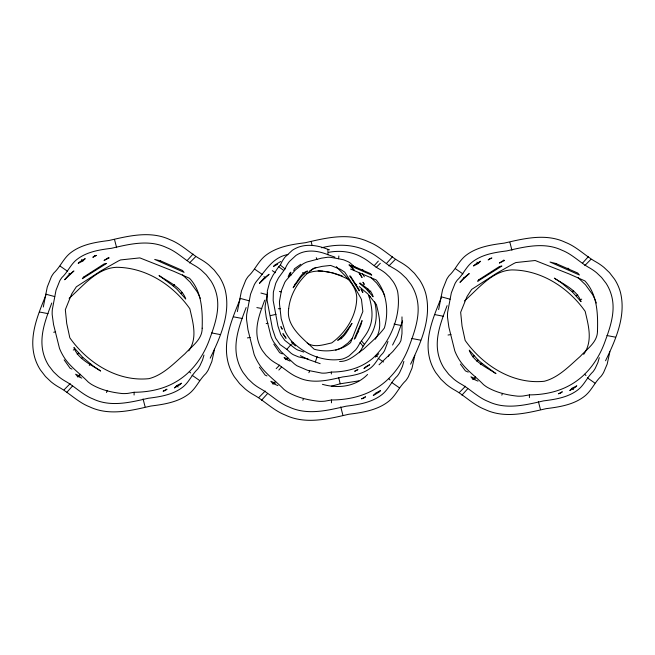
<?xml version="1.0" encoding="UTF-8"?>
<svg xmlns="http://www.w3.org/2000/svg" width="655" height="655" viewBox="0 0 655 655"><rect width="100%" height="100%" fill="white"/><g stroke="black" fill="none" stroke-linecap="round" stroke-linejoin="round"><path stroke-width="0.98" d="M334.951 257.153L327.893 254.68L327.934 249.358C319.239 245.871 309.414 243.906 300.219 246.583A29.459 29.057 -89.8 0 0 292.384 250.251L285.195 256.907A34.985 34.51 -89.8 0 0 281.961 261.73L280.34 265.144L278.662 266.716L272.963 275.296L269.999 281.11L267.338 290.967L267.117 300.26L272.431 328.704L275.575 338.07L280.012 344.546L286.833 349.377L291.074 353.241A22.106 21.803 -89.8 0 0 293.366 354.74L298.508 356.909L308.055 358.94M134.087 395.014L134.119 392.271C146.425 392.214 158.821 390.093 170.046 384.935A69.356 69.356 0 0 0 185.201 375.348C196.885 365.588 205.105 352.226 210.042 337.931C215.356 323.48 220.547 307.744 216.044 292.343A42.591 42.591 0 0 0 210.844 280.807L206.251 274.854L201.331 270.179A50.591 50.591 0 0 0 194.396 265.373C184.825 260.15 177.038 251.643 166.55 247.582C148.955 239.222 129.371 244.168 111.481 248.294C99.437 249.809 86.681 251.782 76.856 259.495C70.576 264.448 67.76 272.095 61.955 277.491A31.964 31.964 0 0 0 59.761 280.823L56.019 290.19L52.31 309.668A41.936 41.936 0 0 0 52.179 314.629L53.554 324.561L59.458 348.247A48.863 48.863 0 0 0 62.61 354.887C68.677 366.022 79.509 372.973 88.097 381.922A35.452 35.452 0 0 0 91.716 384.534C100.976 389.913 111.727 392.46 122.305 393.549A38.252 38.252 0 0 0 127.889 393.385L134.119 392.271M331.348 373.98L331.373 372.081C341.32 372.032 351.342 370.329 360.414 366.153A56.068 56.068 0 0 0 372.67 358.4C390.38 341.894 401.687 315.489 397.593 291.303A34.428 34.428 0 0 0 393.393 281.986L389.684 277.171L385.705 273.389A40.897 40.897 0 0 0 380.096 269.508C373.71 266.274 368.773 260.723 362.248 257.448C352.144 251.553 339.896 250.153 328.515 252.355M331.455 402.825L331.479 399.984C344.227 399.927 357.081 397.732 368.716 392.386A71.878 71.878 0 0 0 384.419 382.446C396.529 372.335 405.052 358.481 410.161 343.67C415.671 328.695 421.05 312.386 416.383 296.42A44.139 44.139 0 0 0 410.996 284.475L406.239 278.301L401.138 273.462A52.425 52.425 0 0 0 393.95 268.476C384.911 263.711 377.738 255.777 368.184 251.479C353.897 244.11 336.94 243.816 321.621 247.786M529.412 397.626L529.445 394.883C541.742 394.818 554.138 392.705 565.371 387.539A69.356 69.356 0 0 0 580.526 377.951C592.202 368.2 600.43 354.838 605.367 340.543C610.681 326.092 615.872 310.355 611.369 294.955A42.591 42.591 0 0 0 606.17 283.418L601.577 277.466L596.656 272.791A50.591 50.591 0 0 0 589.721 267.985C580.15 262.761 572.364 254.255 561.875 250.185C544.28 241.834 524.688 246.779 506.806 250.906C494.762 252.421 482.006 254.394 472.181 262.106C465.893 267.06 463.085 274.707 457.28 280.103A31.964 31.964 0 0 0 455.078 283.435L451.344 292.801L447.635 312.279A41.936 41.936 0 0 0 447.504 317.241L448.871 327.173L454.783 350.859A48.863 48.863 0 0 0 457.935 357.499C463.994 368.626 474.834 375.585 483.423 384.534A35.452 35.452 0 0 0 487.042 387.146C496.293 392.533 507.052 395.088 517.63 396.16A38.252 38.252 0 0 0 523.214 395.997L529.445 394.883M357.556 268.558L354.191 266.61L350.368 263.13A19.896 19.625 -89.8 0 0 348.313 261.787L343.678 259.83L338.602 258.766L338.856 255.982M43.304 307.007L47.25 287.07L51.401 276.664A35.517 35.517 0 0 1 53.849 272.963C60.301 266.962 63.42 258.463 70.404 252.961C81.318 244.397 95.491 242.211 108.869 240.516C128.748 235.939 150.511 230.445 170.063 239.722C181.713 244.241 190.368 253.698 201.003 259.503A56.207 56.207 0 0 1 208.708 264.841L214.177 270.032L219.286 276.647A47.324 47.324 0 0 1 225.058 289.461C231.068 313.213 220.383 337.112 210.214 358.162M237.364 311.624L241.449 290.959L245.756 280.176A36.803 36.803 0 0 1 248.286 276.344C254.975 270.122 258.209 261.32 265.447 255.614C276.762 246.739 291.45 244.471 305.32 242.718C325.912 237.97 348.468 232.279 368.732 241.891C380.801 246.575 389.774 256.375 400.794 262.393A58.254 58.254 0 0 1 408.777 267.92L414.451 273.307L419.74 280.16A49.051 49.051 0 0 1 425.725 293.44C431.948 317.888 420.968 342.475 410.603 364.188M438.629 309.619L442.575 289.682L446.726 279.276A35.517 35.517 0 0 1 449.166 275.575C455.626 269.573 458.746 261.075 465.73 255.573C476.643 247.009 490.816 244.823 504.194 243.128C524.074 238.551 545.836 233.057 565.388 242.334C577.039 246.853 585.693 256.302 596.328 262.115A56.207 56.207 0 0 1 604.033 267.453L609.502 272.644L614.603 279.259A47.324 47.324 0 0 1 620.375 292.073C626.385 315.825 615.708 339.724 605.539 360.774M331.479 399.984L325.019 401.147A39.644 39.644 0 0 1 319.239 401.319C308.276 400.18 297.124 397.552 287.537 391.977A36.745 36.745 0 0 1 283.787 389.258C274.887 379.99 263.654 372.777 257.374 361.249A50.64 50.64 0 0 1 254.107 354.363L247.983 329.817L246.558 319.525A43.459 43.459 0 0 1 246.698 314.384L250.537 294.193L254.418 284.491A33.127 33.127 0 0 1 256.695 281.036C265.717 270.572 272.816 257.128 287.963 254.525M331.373 372.081L326.337 372.99A30.924 30.924 0 0 1 321.818 373.121L307.555 370.304L297.1 365.834A28.664 28.664 0 0 1 294.169 363.713L280.962 351.489L273.569 341.869A39.496 39.496 0 0 1 271.023 336.498L266.241 317.348L265.136 309.324A33.896 33.896 0 0 1 265.242 305.312L267.51 292.9M214.537 349.18L211.843 361.56L208.274 369.903A35.517 35.517 0 0 1 205.834 373.604C199.374 379.605 196.254 388.096 189.27 393.606C178.357 402.17 164.184 404.356 150.806 406.043C130.926 410.628 109.164 416.121 89.612 406.837C77.961 402.326 69.307 392.869 58.672 387.064A56.207 56.207 0 0 1 50.967 381.726L45.498 376.535L40.397 369.919A47.324 47.324 0 0 1 34.625 357.106C28.746 335.859 37.99 314.703 45.85 295.258M414.828 355.329L412.028 368.159L408.327 376.805A36.803 36.803 0 0 1 405.797 380.637C399.108 386.859 395.874 395.661 388.644 401.368C377.329 410.243 362.641 412.511 348.771 414.263C328.171 419.012 305.615 424.702 285.359 415.09C273.282 410.407 264.317 400.606 253.288 394.597A58.254 58.254 0 0 1 245.306 389.062L239.64 383.674L234.351 376.822A49.051 49.051 0 0 1 228.366 363.541C222.274 341.525 231.854 319.599 240 299.45M609.862 351.792L607.16 364.172L603.599 372.515A35.517 35.517 0 0 1 601.151 376.216C594.699 382.217 591.58 390.707 584.596 396.218C573.682 404.782 559.509 406.968 546.131 408.654C526.252 413.24 504.489 418.733 484.937 409.449C473.287 404.929 464.632 395.481 453.997 389.676A56.207 56.207 0 0 1 446.292 384.338L440.823 379.147L435.714 372.523A47.324 47.324 0 0 1 429.942 359.718C424.072 338.471 433.315 317.307 441.175 297.869M338.602 258.766L330.554 257.317A26.102 25.75 -89.8 0 0 327.508 257.268L321.417 258.176L306.917 262A30.417 29.999 -89.8 0 0 302.856 263.998L295.593 269.762L286.407 280.021A22.065 21.771 -89.8 0 0 284.819 282.289L281.494 290.37L279.456 301.382A23.809 23.49 -89.8 0 0 279.595 304.853L281.2 318.739L285.023 331.045A43.173 42.583 -89.8 0 0 291 340.42C303.576 353.88 323.75 362.469 342.139 359.128A26.511 26.151 -89.8 0 0 349.189 355.821L355.657 349.835A31.489 31.063 -89.8 0 0 358.563 345.496C361.716 339.511 366.906 334.59 369.33 328.057C373.94 317.626 371.827 305.918 368.79 295.405M203.975 355.051L202.559 359.963L199.922 365.744A31.964 31.964 0 0 1 197.72 369.068C191.915 374.472 189.107 382.119 182.819 387.072C172.994 394.785 160.238 396.75 148.194 398.273C130.312 402.399 110.72 407.336 93.125 398.985C82.645 394.924 74.85 386.417 65.279 381.185A50.591 50.591 0 0 1 58.344 376.388L53.423 371.712L48.83 365.752A42.591 42.591 0 0 1 43.631 354.224C38.588 336.735 45.711 319.263 51.77 303.028M387.973 341.46L384.559 350.638A25.84 25.84 0 0 1 382.782 353.332C378.091 357.695 375.823 363.877 370.738 367.881C362.796 374.111 352.488 375.708 342.753 376.936C328.294 380.268 312.46 384.264 298.238 377.509C289.756 374.226 283.459 367.349 275.722 363.124A40.897 40.897 0 0 1 270.122 359.243L266.143 355.46L262.426 350.646A34.428 34.428 0 0 1 258.226 341.329C254.165 327.271 259.855 313.229 264.718 300.17M403.881 361.413L402.407 366.505L399.673 372.49A33.127 33.127 0 0 1 397.397 375.945C391.379 381.546 388.464 389.471 381.955 394.605C371.77 402.596 358.547 404.634 346.069 406.206C327.533 410.48 307.228 415.606 288.994 406.952C278.129 402.735 270.056 393.917 260.133 388.505A52.425 52.425 0 0 1 252.953 383.519L247.852 378.68L243.087 372.507A44.139 44.139 0 0 1 237.708 360.561C232.468 342.434 239.861 324.331 246.141 307.498M599.3 357.663L597.884 362.575L595.239 368.356A31.964 31.964 0 0 1 593.045 371.68C587.24 377.084 584.424 384.731 578.144 389.684C568.319 397.397 555.563 399.362 543.519 400.885C525.629 405.011 506.045 409.948 488.45 401.597C477.962 397.528 470.175 389.029 460.604 383.797A50.591 50.591 0 0 1 453.669 378.991L448.749 374.324L444.156 368.364A42.591 42.591 0 0 1 438.956 356.836C433.905 339.347 441.036 321.875 447.095 305.639M402.596 320.893L397.266 335.72L392.582 345.046M300.375 355.657L307.49 359.194L315.333 361.937L317.192 356.631M106.495 392.533L107.183 390.748M308.882 372.711L309.594 370.853M302.856 400.262L303.568 398.404M501.82 395.145L502.508 393.36M303.773 352.079L297.575 349.95A19.994 19.724 -89.8 0 1 294.725 348.173L284.761 340.346L280.766 334.517L277.941 326.092L273.16 300.489L273.356 292.122L275.755 283.247L278.416 278.015L285.064 268.877L286.522 265.807A31.489 31.063 -89.8 0 1 289.436 261.468L295.904 255.483A26.511 26.151 -89.8 0 1 302.954 252.183C311.223 249.768 320.066 251.536 327.893 254.68M374.635 301.832C377.411 312.541 376.871 324.43 371.336 334.197C368.626 339.798 363.967 344.088 361.298 349.565A34.985 34.51 -89.8 0 1 359.333 352.701M288.167 276.86L289.698 273.225L290.877 272.202L289.322 275.87M293.718 270.548L294.48 268.747L300.809 264.268M188.755 350.867C197.728 338.07 192.979 322.637 189.844 308.742C173.223 285.072 146.065 267.428 116.541 267.305C96.85 268.1 82.89 286.309 69.111 298.344M375.282 339.2C382.733 328.695 379.114 316.013 376.42 304.559L367.725 293.849L359.202 286.554M388.423 356.353L389.193 354.617M583.679 354.388C593.021 341.165 588.509 325.781 585.169 311.354C568.548 287.676 541.39 270.04 511.866 269.917C492.175 270.712 478.216 288.921 464.436 300.956M358.686 331.283L357.614 332.543M352.496 338.16L348.002 342.991L342.238 347.314A30.482 30.073 -89.8 0 1 336.891 349.795L335.638 350.196M378.762 353.708L375.34 357.122M286.833 349.377L290.902 344.694M66.63 392.525L72.443 386.098M187.232 260.469L193.045 254.042M278.834 370.059L281.519 367.095M374.308 265.537L378.336 261.091M261.541 400.246L267.559 393.589M386.524 263.392L392.55 256.735M461.955 395.129L467.768 388.71M582.557 263.073L588.37 256.654M89.268 365.424L90.677 363.967M77.593 377.002L80.287 374.234M285.752 359.66L287.856 357.507M272.898 384.166L275.69 381.3M472.91 379.613L475.612 376.846M64.124 389.758L70.191 383.617M189.492 262.95L195.55 256.809M276.197 368.634L279.693 365.089M376.134 267.543L380.326 263.285M258.946 397.389L265.226 391.019M388.865 265.963L395.145 259.593M459.45 392.37L465.508 386.229M584.809 265.562L590.875 259.413M82.882 260.952L85.24 258.619L79.558 261.943L78.199 263.367L82.882 260.952L81.597 259.536M176.793 385.615L174.435 387.948L180.117 384.624L181.476 383.191L176.793 385.615L178.078 387.031M478.207 263.564L480.565 261.23L474.883 264.555L473.524 265.979L478.207 263.564L476.922 262.147M572.118 388.227L569.76 390.56L575.442 387.228L576.801 385.803L572.118 388.227L573.403 389.643M379.048 364.794L392.902 351.448L399.444 343.449L400.909 340.657L401.99 333.559L401.99 316.889M173.133 285.899L176.899 289.158L185.742 299.04C181.943 287.651 168.507 281.822 159.026 275.542L173.133 285.899L174.664 284.557M480.336 364.622L481.867 363.271L495.974 373.637C486.493 367.357 473.057 361.527 469.258 350.138L478.101 360.021L481.867 363.271M291.794 344.227L293.301 342.966M81.335 358.498L82.784 357.409L93.878 366.538L100.657 371.025C91.168 364.745 77.732 358.915 73.933 347.527L82.784 357.409M476.652 361.101L478.101 360.021M572.216 291.77L581.067 301.652C577.268 290.263 563.832 284.434 554.343 278.146L561.122 282.632L572.216 291.77L573.665 290.681M367.57 374.464C355.583 386.761 338.365 388.833 322.416 384.313M77.208 354.167L78.772 353.201M180.903 293.366L182.467 292.4M369.191 292.138L370.877 291.09M472.533 356.779L474.097 355.804M576.228 295.978L577.792 295.012M306.589 273.643C320.172 267.477 336.662 273.405 349.221 279.783M309.897 270.908L316.005 267.445M277.573 264.309L273.528 266.397L274.936 264.923L280.823 261.476M73.27 350.032L74.94 349.18M580.06 299.998L581.73 299.139M369.002 296.977L370.558 296.453M358.915 380.85L340.24 383.797L331.356 386.204M270.368 315.636L276.082 314.326M53.694 332.249L55.65 331.913M266.159 323.603L267.936 323.292M247.418 337.906L250.153 337.44M448.036 335.032L450.976 334.525M339.601 361.47C349.082 361.732 356.025 354.249 363.369 349.328C370.681 342.524 378.385 336.031 384.387 327.983C388.898 312.427 387.121 292.711 376.183 279.947L350.556 269.025M278.326 308.718L280.315 308.726M318.052 270.826L322.841 271.17M324.806 271.498L331.667 272.668M606.972 335.54L615.495 337.169M434.83 314.621L443.353 316.25M394.04 324.11L400.934 325.429M256.858 307.58L261.779 308.521M411.823 338.488L420.657 340.174M233.426 316.807L242.26 318.494M211.647 332.928L220.17 334.558M39.505 312.009L48.028 313.639M349.917 265.169L352.775 265.881L370.435 273.602L371.745 275.157L349.844 265.496M441.167 296.797L450.083 299.204M260.919 293.039L267.215 294.742M240 298.336L249.227 300.825M45.85 294.185L54.758 296.592M327.934 249.358L329.506 249.833M332.65 272.832L342.164 275.87M279.415 291.418L281.093 291.95M315.333 361.937L320.172 363.689M478.019 381.128L472.558 378.737L470.937 376.805L475.522 378.827M307.252 343.097C314.752 348.067 323.726 344.587 331.717 342.917C346.241 332.363 356.828 315.342 356.738 297.051C355.927 284.245 344.235 275.567 336.326 266.618M290.034 361.069L285.392 359.03L284.073 357.474L287.725 359.079M277.957 385.631L272.529 383.257L270.843 381.259L275.452 383.29M81.785 378.115L77.233 376.126L75.612 374.193L80.197 376.224M468.235 372.122L465.443 370.886L460.375 364.057M282.379 353.897L279.636 352.685L273.79 344.129M266.978 375.921L265.152 375.118L259.421 367.209M71.984 369.101L70.118 368.274L64.124 359.832M359.931 282.894C364.491 286.972 371.86 290.231 373.104 296.723L365.948 288.732L359.57 283.427M263.916 276.647L265.562 277.769M68.922 273.258L70.511 274.339M455.446 268.714L462.929 273.929M587.396 377.853L594.879 383.069M355.067 283.672L356.721 284.827M272.308 270.621L275.337 272.726M254.795 269.23L262.549 274.642M378.222 358.318L383.511 362.01M391.543 382.34L399.296 387.752M60.121 266.102L67.604 271.317M192.071 375.25L199.554 380.465M278.662 266.716L283.549 270.302M289.485 273.864L291.074 275.116M280.34 265.144L285.064 268.877M295.389 345.914L291.295 341.918M577.849 277.433L585.537 284.827L592.39 294.283A48.863 48.863 0 0 1 595.542 300.932L596.296 303.036M370.501 277.147L376.715 283.116L382.258 290.763A39.496 39.496 0 0 1 384.804 296.134M182.524 274.822L190.212 282.215L197.065 291.671A48.863 48.863 0 0 1 200.217 298.32M567.934 268.141L568.9 269.025M362.485 269.631L363.271 270.343M584.653 374.242L585.996 375.561M376.003 355.395L377.395 356.77M388.693 378.598L390.085 379.965M189.328 371.631L190.671 372.949M302.651 272.496L303.985 274.044M361.544 341.009L364.606 344.579M360.029 342.426L362.927 346.159M362.559 273.724L364.319 276.787M341.108 337.26L341.705 338.807M316.283 257.702L316.922 259.527M509.909 242.415L511.94 250.259M538.377 401.531L540.416 409.375M311.231 241.973L312.173 245.592M338.594 377.452L340.24 383.797M340.739 406.878L342.852 415.008M114.584 239.804L116.623 247.647M143.06 398.92L145.091 406.763M367.823 288.691L368.102 290.419M288.708 308.505C285.736 326.165 302.921 338.455 314.187 349.221C326.026 352.595 341.05 351.039 350.613 342.557L362.854 311.493L361.478 299.499L360.823 298.14L354.707 287.439L344.726 272.136L340.363 269.303L330.628 265.422L322.162 266.372L313.368 268.386C300.457 277.876 290.468 292.335 288.708 308.505M202.158 328.171C202.411 339.519 191.694 346.249 184.931 353.79C174.156 363.23 163.185 375.012 148.988 378.647C117.532 382.004 87.451 362.829 69.831 337.824L66.72 323.472L65.336 309.676L71.722 293.882L76.332 286.816L101.066 270.785L118.358 260.985L120.553 259.937L139.843 257.89L173.731 271.301L189.557 278.293C201.986 291.532 202.69 311.035 202.158 328.171M597.475 330.783C597.737 342.131 587.019 348.861 580.256 356.402C569.482 365.842 558.51 377.624 544.305 381.259C512.857 384.616 482.776 365.441 465.156 340.436L462.045 326.084L460.661 312.288L467.048 296.494L471.657 289.428L496.392 273.397L513.676 263.597L515.878 262.549L535.168 260.502L569.048 273.913L584.882 280.905C597.303 294.144 598.015 313.647 597.475 330.783M361.994 320.753L361.126 324.43L355.395 338.086L354.216 339.102L361.994 320.753M362.862 291.974L362.665 292.433L361.069 289.232L362.862 291.974M295.061 284.254L293.162 287.766L301.423 276.566L307.441 270.998C301.456 272.619 298.68 279.767 295.061 284.254M351.923 323.537C348.124 329.457 344.661 337.849 337.652 340.305L343.662 334.738L351.923 323.537M83.537 277.122L82.35 278.678L106.593 263.416L104.161 263.891L83.537 277.122M478.854 279.726L477.675 281.29L501.918 266.028L499.487 266.503L478.854 279.726M68.488 275.215L64.616 279.742L73.933 270.965L68.488 275.215M263.457 278.67L259.445 283.361L269.107 274.273L263.457 278.67M463.805 277.826L459.933 282.354L469.258 273.577L463.805 277.826M369.649 364.745L363.959 368.585L365.867 366.702L369.649 364.745M380.555 390.585L379.155 392.058L373.26 395.505L375.708 393.09L380.555 390.585M94.525 255.966L92.813 257.309L96.58 255.385L94.525 255.966M166.861 389.258L165.15 390.601L163.103 391.174L166.861 389.258M489.85 258.578L488.139 259.92L491.897 257.996L489.85 258.578M357.835 369.649L354.797 371.197L357.835 369.649M365.408 396.865L363.64 398.256L361.511 398.854L365.408 396.865M562.187 391.87L560.475 393.205L558.42 393.786L562.187 391.87M108.476 257.579L104.047 260.453L109.221 257.906L108.476 257.579M503.801 260.191L499.372 263.064L504.546 260.518L503.801 260.191M555.915 263.498L550.028 262.033L579.388 274.977L577.767 273.045L555.915 263.498M160.598 260.886L154.711 259.421L184.063 272.365L182.442 270.441L160.598 260.886M350.72 276.557L349.754 275.837L359.267 290.828L358.956 289.322L350.72 276.557M351.8 267.183L349 264.8L354.445 270.548L351.8 267.183M360.013 273.995L359.128 273.16L362.092 277.515L360.013 273.995M285.957 338.144L283.001 333.788L285.957 338.144M363.771 283.279L362.935 282.223L364.139 284.548L363.771 283.279M282.149 329.08L280.954 326.755L282.149 329.08"/></g></svg>
